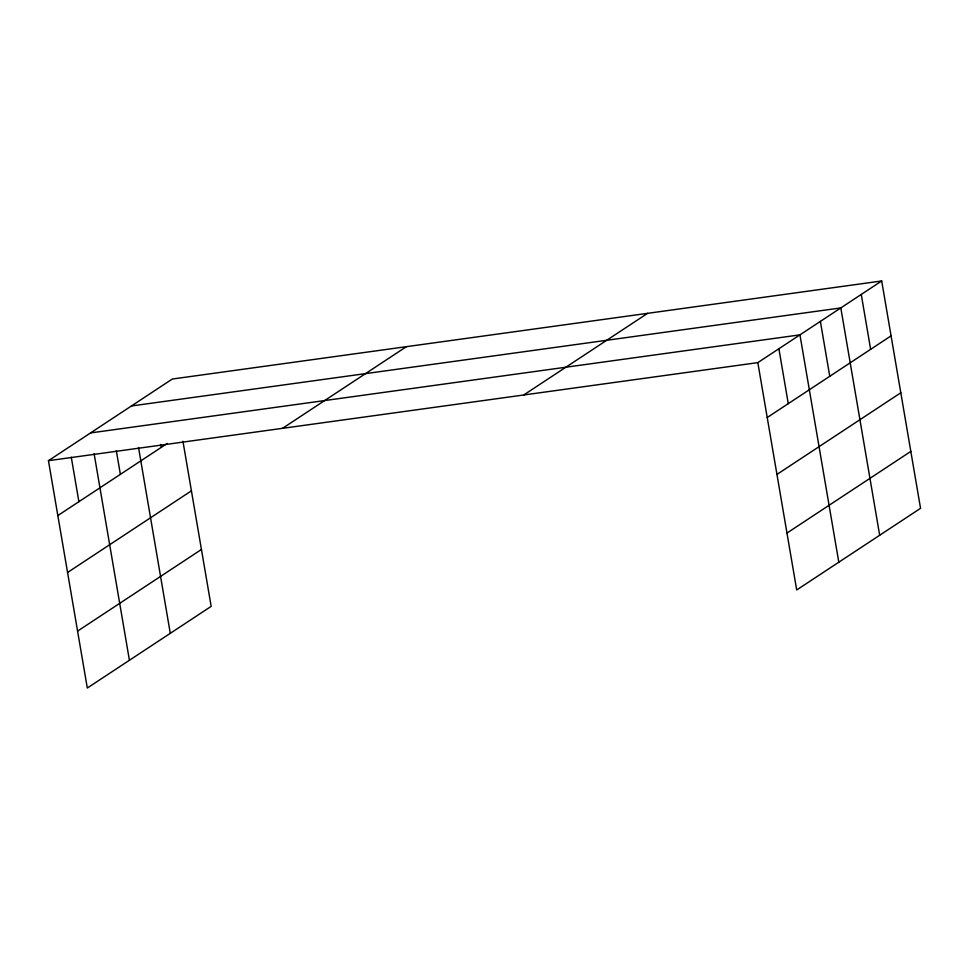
<?xml version="1.0" encoding="UTF-8"?>
<svg xmlns="http://www.w3.org/2000/svg" width="969" height="969" viewBox="0 0 969 969"><rect width="100%" height="100%" fill="white"/><g stroke="black" fill="none" stroke-linecap="round" stroke-linejoin="round"><path stroke-width="1.45" d="M182.935 441.222L211.169 606.376L87.307 688.026L48.45 460.687L172.3 379.036L881.693 280.974L920.55 508.313L796.7 589.964L757.831 362.624L881.693 280.974M57.837 515.569L167.262 443.439M282.548 428.322L406.399 346.672M67.564 572.485L191.414 490.835M77.581 631.11L201.443 549.471M523.732 394.989L647.595 313.338M767.218 417.518L891.068 335.868M776.944 474.422L900.795 392.772M786.961 533.059L910.824 451.409M131.433 405.975L840.813 307.924L879.682 535.263M90.565 432.925L799.946 334.862L838.803 562.202M48.45 460.687L757.831 362.624M861.259 294.455L870.634 349.337M820.38 321.393L829.767 376.287M778.894 348.743L788.269 403.637M160.745 444.432L161.254 447.399M138.531 447.521L170.29 633.314M116.316 450.609L120.374 474.338M94.114 453.686L129.422 660.264M71.282 457.186L78.889 501.688"/></g></svg>
